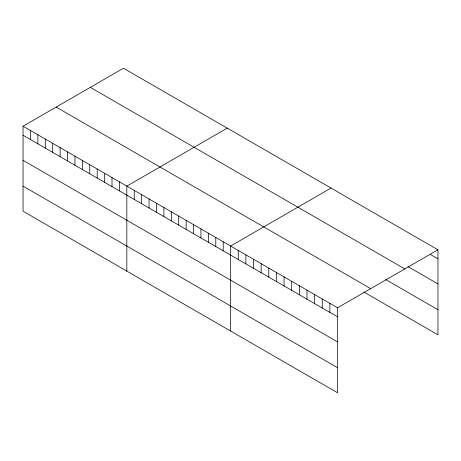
<?xml version="1.0" encoding="UTF-8"?>
<svg xmlns="http://www.w3.org/2000/svg" width="461" height="461" viewBox="0 0 461 461"><rect width="100%" height="100%" fill="white"/><g stroke="black" fill="none" stroke-linecap="round" stroke-linejoin="round"><path stroke-width="0.69" d="M23.05 126.21L337.533 307.775L337.533 392.766L23.05 211.201L23.05 126.21L123.467 68.234L437.95 249.799L437.95 334.79L363.925 292.055M227.25 128.146L126.827 186.123L126.827 271.12M331.027 188.065L230.609 246.041L230.609 331.033M337.533 307.775L437.95 249.799M430.315 254.426L437.95 258.834M407.991 266.602L437.95 283.901M90.333 87.365L404.81 268.93M385.661 279.539L437.95 309.723M56.19 107.079L370.667 288.644M23.05 135.252L337.533 316.811M23.05 160.313L337.533 341.878M23.05 186.14L337.533 367.705M329.892 303.367L329.892 312.402M322.256 298.953L322.256 307.994M314.621 294.544L314.621 303.586M306.98 290.136L306.98 299.177M299.345 285.728L299.345 294.769M291.704 281.319L291.704 290.355M284.068 276.905L284.068 285.947M276.433 272.497L276.433 281.538M268.792 268.089L268.792 277.13M261.156 263.68L261.156 272.722M253.521 259.272L253.521 268.308M245.88 254.858L245.88 263.899M238.245 250.45L238.245 259.491M223.193 241.76L223.193 250.801M215.783 237.484L215.783 246.52M208.366 233.203L208.366 242.244M200.956 228.921L200.956 237.962M193.545 224.645L193.545 233.681M186.129 220.364L186.129 229.405M178.718 216.082L178.718 225.124M171.308 211.806L171.308 220.842M163.891 207.525L163.891 216.566M156.481 203.243L156.481 212.285M149.064 198.968L149.064 208.003M141.654 194.686L141.654 203.727M134.243 190.405L134.243 199.446M119.416 181.847L119.416 190.889M112.006 177.566L112.006 186.607M104.589 173.284L104.589 182.326M97.179 169.008L97.179 178.05M89.762 164.727L89.762 173.768M82.352 160.445L82.352 169.487M74.941 156.17L74.941 165.205M67.525 151.888L67.525 160.929M60.114 147.606L60.114 156.648M52.704 143.331L52.704 152.366M45.287 139.049L45.287 148.09M37.877 134.768L37.877 143.809M30.461 130.492L30.461 139.527"/></g></svg>
